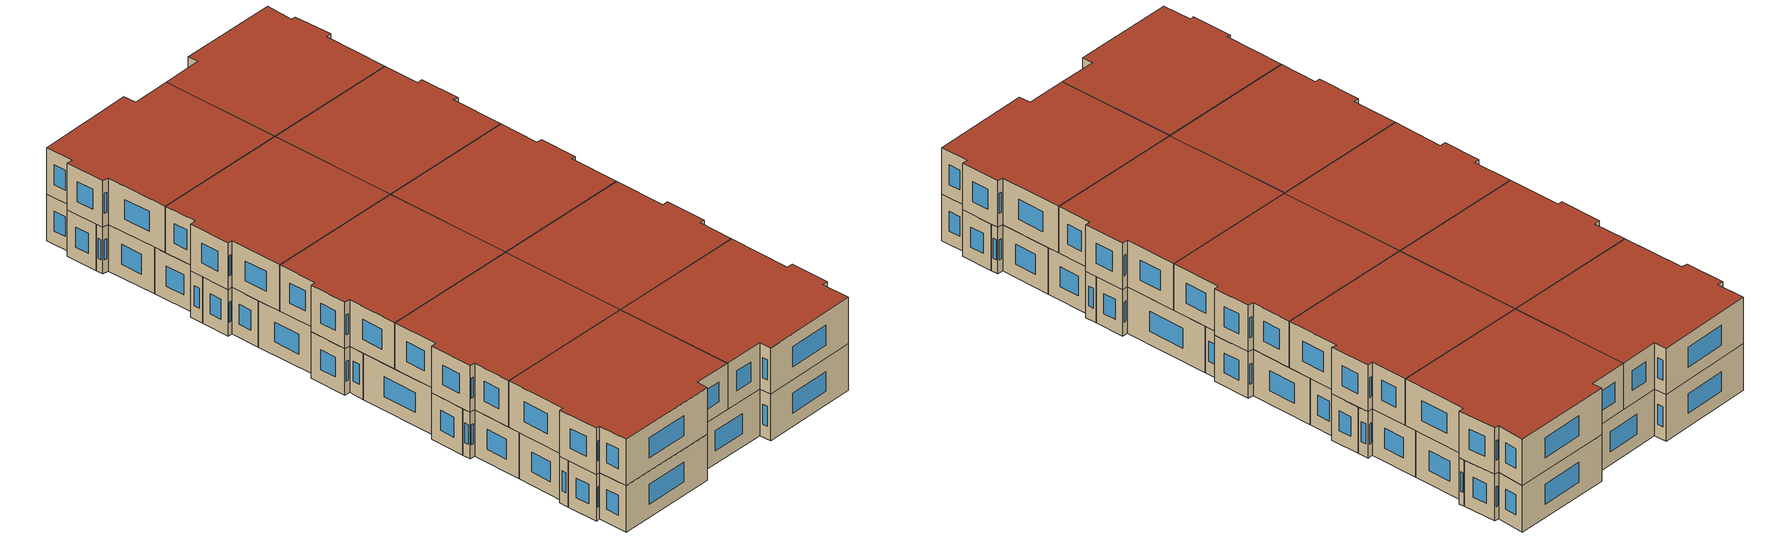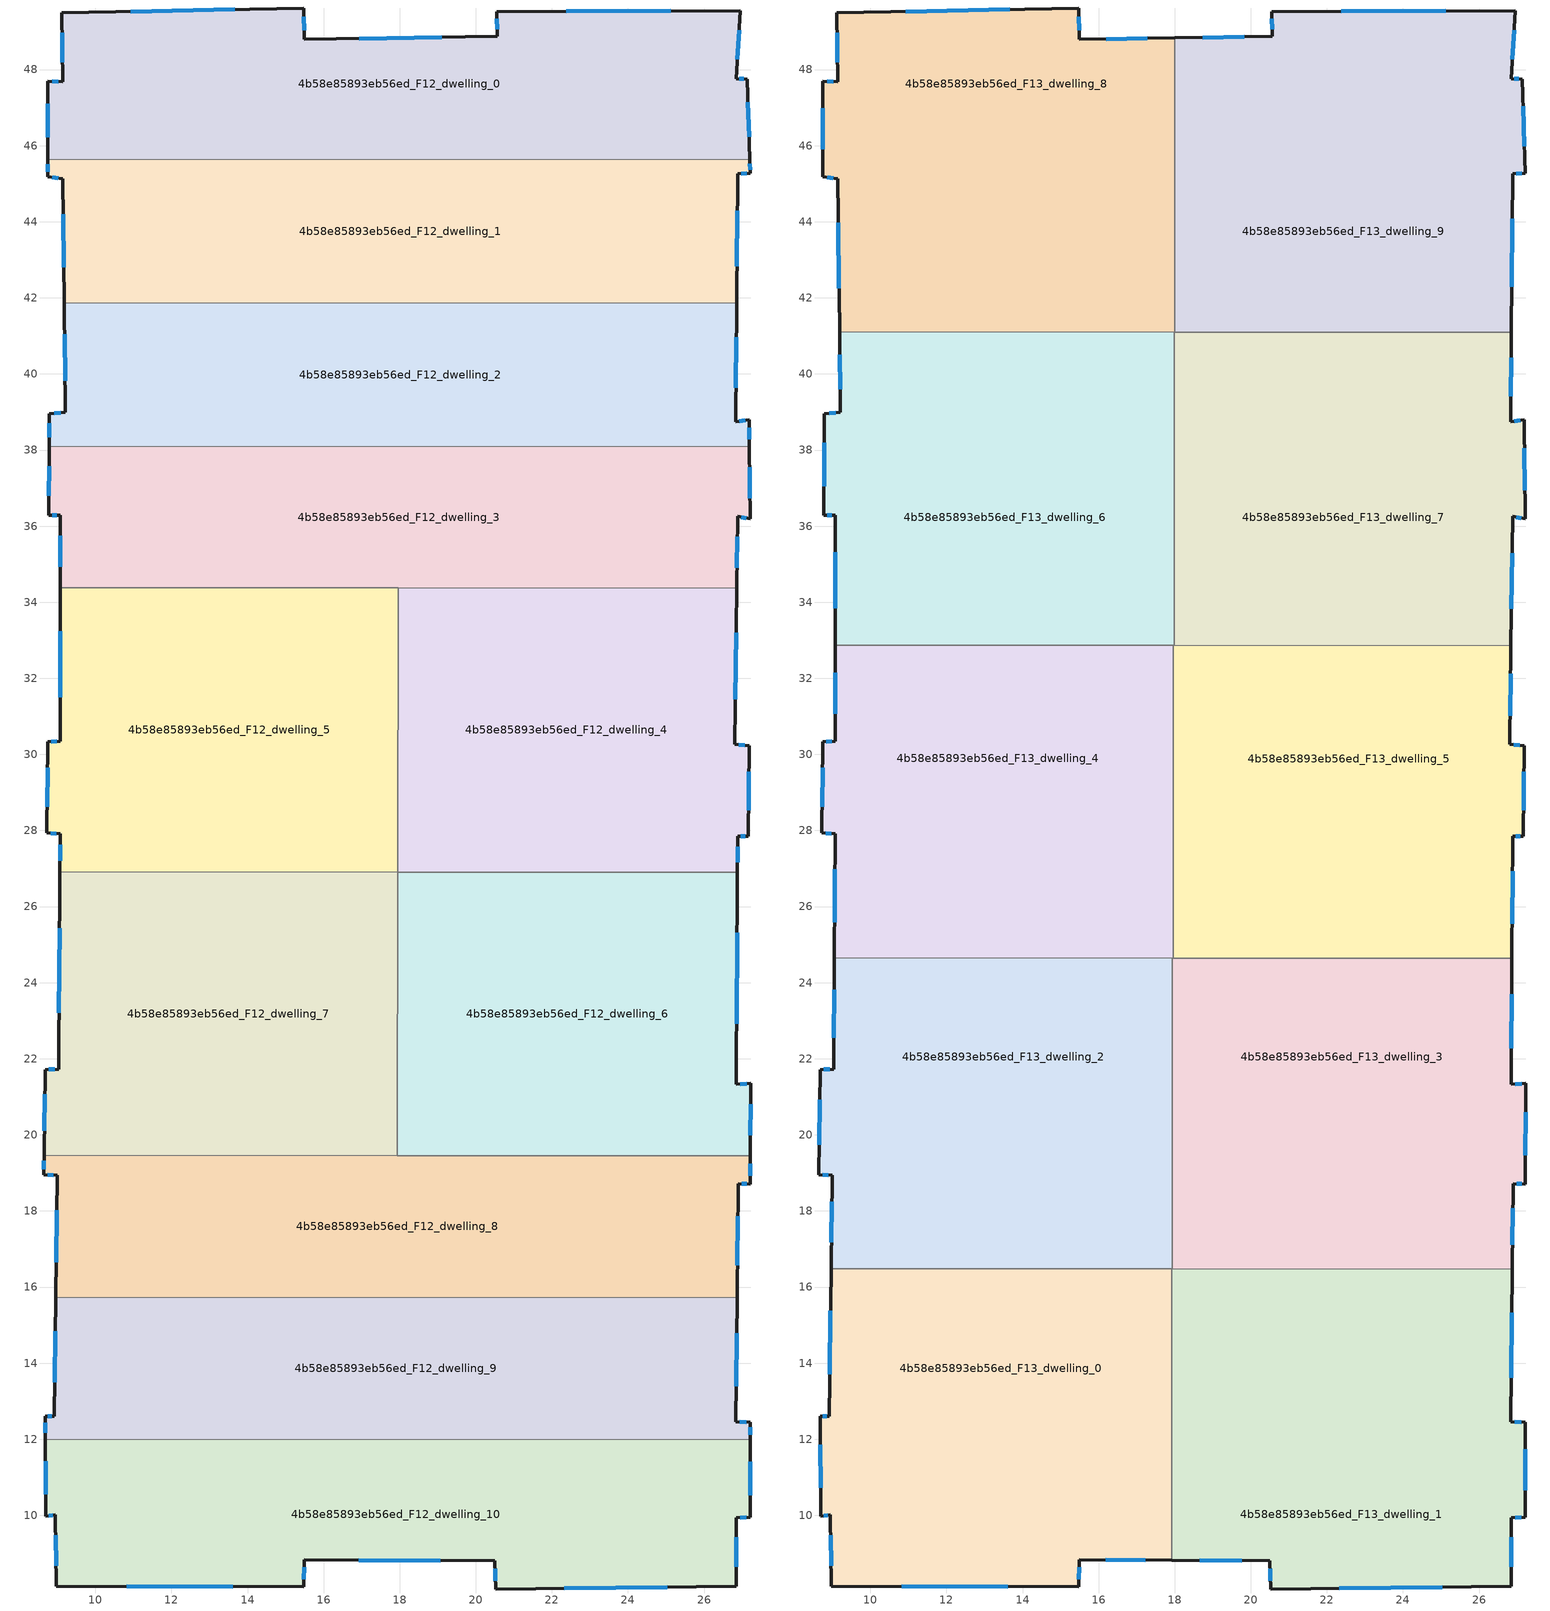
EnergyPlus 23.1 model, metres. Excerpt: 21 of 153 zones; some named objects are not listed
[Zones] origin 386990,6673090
4b58e85893eb56ed_F12_dwelling_0
 floor to 4b58e85893eb56ed_F11_dwelling_0 (EU_floor_Construction): 26.95,49.55 26.84,47.76 27.13,47.75 27.2,45.63 8.75,45.64 8.75,47.69 9.14,47.68 9.12,49.49 15.48,49.62 15.49,48.79 20.56,48.87 20.55,49.52 z36
 wall outside (EU_wall_Construction): 27.2,45.63 27.13,47.75 26.84,47.76 26.95,49.55 20.55,49.52 20.56,48.87 15.49,48.79 15.48,49.62 9.12,49.49 9.14,47.68 8.75,47.69 8.75,45.64 z36:39
 wall to 4b58e85893eb56ed_F12_dwelling_1 (EU_wall_Construction): 8.75,45.64 27.2,45.63 z36:39
 window (EU_Window_Construction): 25.13,49.54 22.38,49.53 / 26.87,48.27 26.92,49.04 / 27.05,47.75 26.92,47.76 / 27.18,46.24 27.15,47.14 / 8.75,47.11 8.75,46.23 / 9.03,47.68 8.86,47.69 / 9.13,48.97 9.14,48.2 / 13.66,49.58 10.94,49.52 / 15.49,49.03 15.48,49.38 / 19.11,48.85 16.94,48.81 / 20.56,49.33 20.56,49.06 z36.86:38.14
4b58e85893eb56ed_F12_dwelling_1
 floor to 4b58e85893eb56ed_F11_dwelling_1 (EU_floor_Construction): 27.2,45.63 27.21,45.27 26.88,45.27 26.85,41.86 9.18,41.87 9.14,45.13 8.75,45.19 8.75,45.64 z36
 wall outside (EU_wall_Construction): 8.75,45.64 8.75,45.19 9.14,45.13 9.18,41.87 / 26.85,41.86 26.88,45.27 27.21,45.27 27.2,45.63 z36:39
 wall to 4b58e85893eb56ed_F12_dwelling_2 (EU_wall_Construction): 9.18,41.87 26.85,41.86 z36:39
 window (EU_Window_Construction): 9.15,44.2 9.17,42.8 / 8.86,45.17 9.03,45.14 / 8.75,45.51 8.75,45.32 / 27.21,45.37 27.2,45.53 / 26.98,45.27 27.12,45.27 / 26.86,42.83 26.87,44.29 z36.86:38.14
4b58e85893eb56ed_F12_dwelling_10
 floor to 4b58e85893eb56ed_F11_dwelling_10 (EU_floor_Construction): 27.22,11.99 27.22,9.95 26.85,9.94 26.85,8.13 20.52,8.06 20.5,8.8 15.5,8.83 15.48,8.12 8.97,8.13 8.95,10.02 8.7,9.97 8.69,12 z36
 wall outside (EU_wall_Construction): 8.69,12 8.7,9.97 8.95,10.02 8.97,8.13 15.48,8.12 15.5,8.83 20.5,8.8 20.52,8.06 26.85,8.13 26.85,9.94 27.22,9.95 27.22,11.99 z36:39
 wall to 4b58e85893eb56ed_F12_dwelling_9 (EU_wall_Construction): 27.22,11.99 8.69,12 z36:39
 window (EU_Window_Construction): 22.33,8.08 25.04,8.11 / 20.51,8.59 20.51,8.27 / 16.93,8.82 19.07,8.81 / 15.48,8.33 15.49,8.63 / 10.83,8.13 13.62,8.13 / 8.96,9.48 8.97,8.67 / 8.77,9.99 8.88,10 / 8.69,11.42 8.7,10.55 / 27.22,10.53 27.22,11.41 / 26.96,9.94 27.11,9.95 / 26.85,8.65 26.85,9.42 z36.86:38.14
4b58e85893eb56ed_F12_dwelling_2
 floor to 4b58e85893eb56ed_F11_dwelling_2 (EU_floor_Construction): 26.85,41.86 26.83,38.75 27.18,38.79 27.19,38.08 8.79,38.09 8.79,38.95 9.22,39 9.18,41.87 z36
 wall outside (EU_wall_Construction): 9.18,41.87 9.22,39 8.79,38.95 8.79,38.09 / 27.19,38.08 27.18,38.79 26.83,38.75 26.85,41.86 z36:39
 wall to 4b58e85893eb56ed_F12_dwelling_3 (EU_wall_Construction): 8.79,38.09 27.19,38.08 z36:39
 window (EU_Window_Construction): 8.79,38.7 8.79,38.34 / 9.1,38.98 8.91,38.96 / 9.19,41.05 9.21,39.82 / 26.84,39.64 26.85,40.97 / 27.08,38.78 26.93,38.76 / 27.19,38.28 27.19,38.59 z36.86:38.14
4b58e85893eb56ed_F12_dwelling_3
 floor to 4b58e85893eb56ed_F11_dwelling_3 (EU_floor_Construction): 27.19,38.08 27.21,36.2 26.88,36.26 26.86,34.37 9.07,34.38 9.07,36.28 8.78,36.28 8.79,38.09 z36
 wall outside (EU_wall_Construction): 8.79,38.09 8.78,36.28 9.07,36.28 9.07,34.38 / 26.86,34.37 26.88,36.26 27.21,36.2 27.19,38.08 z36:39
 wall to 4b58e85893eb56ed_F12_dwelling_4 (EU_wall_Construction): 17.96,34.38 26.86,34.37 z36:39
 wall to 4b58e85893eb56ed_F12_dwelling_5 (EU_wall_Construction): 9.07,34.38 17.96,34.38 z36:39
 window (EU_Window_Construction): 9.07,35.74 9.07,34.93 / 8.86,36.28 8.99,36.28 / 8.79,37.57 8.78,36.8 / 27.2,36.73 27.2,37.54 / 26.97,36.24 27.12,36.21 / 26.86,34.91 26.87,35.72 z36.86:38.14
4b58e85893eb56ed_F12_dwelling_4
 floor to 4b58e85893eb56ed_F11_dwelling_4 (EU_floor_Construction): 26.86,34.37 26.8,30.27 27.18,30.22 27.16,27.85 26.89,27.84 26.88,26.9 17.95,26.91 17.96,34.38 z36
 wall outside (EU_wall_Construction): 26.88,26.9 26.89,27.84 27.16,27.85 27.18,30.22 26.8,30.27 26.86,34.37 z36:39
 wall to 4b58e85893eb56ed_F12_dwelling_5 (EU_wall_Construction): 17.96,34.38 17.95,26.91 z36:39
 wall to 4b58e85893eb56ed_F12_dwelling_6 (EU_wall_Construction): 17.95,26.91 26.88,26.9 z36:39
 window (EU_Window_Construction): 26.88,27.17 26.88,27.57 / 26.82,31.44 26.84,33.2 / 27.08,30.24 26.91,30.26 / 27.17,28.53 27.18,29.54 / 26.97,27.84 27.09,27.85 z36.86:38.14
4b58e85893eb56ed_F12_dwelling_5
 floor to 4b58e85893eb56ed_F11_dwelling_5 (EU_floor_Construction): 17.96,34.38 17.95,26.91 9.07,26.91 9.08,27.91 8.72,27.94 8.76,30.33 9.07,30.35 9.07,34.38 z36
 wall outside (EU_wall_Construction): 9.07,34.38 9.07,30.35 8.76,30.33 8.72,27.94 9.08,27.91 9.07,26.91 z36:39
 wall to 4b58e85893eb56ed_F12_dwelling_7 (EU_wall_Construction): 9.07,26.91 17.95,26.91 z36:39
 window (EU_Window_Construction): 8.82,27.93 8.98,27.92 / 8.75,29.65 8.73,28.63 / 8.98,30.34 8.85,30.34 / 9.07,33.23 9.07,31.5 / 9.08,27.62 9.07,27.2 z36.86:38.14
4b58e85893eb56ed_F12_dwelling_6
 floor to 4b58e85893eb56ed_F11_dwelling_6 (EU_floor_Construction): 26.88,26.9 26.84,21.32 27.23,21.35 27.22,19.45 17.94,19.45 17.95,26.91 z36
 wall outside (EU_wall_Construction): 27.22,19.45 27.23,21.35 26.84,21.32 26.88,26.9 z36:39
 wall to 4b58e85893eb56ed_F12_dwelling_7 (EU_wall_Construction): 17.95,26.91 17.94,19.45 z36:39
 wall to 4b58e85893eb56ed_F12_dwelling_8 (EU_wall_Construction): 17.94,19.45 27.22,19.45 z36:39
 window (EU_Window_Construction): 26.85,22.92 26.87,25.31 / 27.12,21.34 26.95,21.33 / 27.22,19.99 27.22,20.81 z36.86:38.14
4b58e85893eb56ed_F12_dwelling_7
 floor to 4b58e85893eb56ed_F11_dwelling_7 (EU_floor_Construction): 17.95,26.91 17.94,19.45 8.65,19.46 8.68,21.72 9.03,21.72 9.07,26.91 z36
 wall outside (EU_wall_Construction): 9.07,26.91 9.03,21.72 8.68,21.72 8.65,19.46 z36:39
 wall to 4b58e85893eb56ed_F12_dwelling_8 (EU_wall_Construction): 8.65,19.46 17.94,19.45 z36:39
 window (EU_Window_Construction): 8.93,21.72 8.78,21.72 / 9.06,25.43 9.04,23.2 / 8.67,21.07 8.66,20.1 z36.86:38.14
4b58e85893eb56ed_F12_dwelling_8
 floor to 4b58e85893eb56ed_F11_dwelling_8 (EU_floor_Construction): 27.22,19.45 27.21,18.71 26.89,18.72 26.87,15.72 8.96,15.73 9,18.94 8.65,18.95 8.65,19.46 z36
 wall outside (EU_wall_Construction): 8.65,19.46 8.65,18.95 9,18.94 8.96,15.73 / 26.87,15.72 26.89,18.72 27.21,18.71 27.22,19.45 z36:39
 wall to 4b58e85893eb56ed_F12_dwelling_9 (EU_wall_Construction): 8.96,15.73 26.87,15.72 z36:39
 window (EU_Window_Construction): 8.99,18.02 8.97,16.65 / 8.75,18.94 8.9,18.94 / 8.65,19.31 8.65,19.09 / 27.21,18.92 27.21,19.24 / 26.98,18.71 27.12,18.71 / 26.87,16.58 26.89,17.86 z36.86:38.14
4b58e85893eb56ed_F12_dwelling_9
 floor to 4b58e85893eb56ed_F11_dwelling_9 (EU_floor_Construction): 26.87,15.72 26.84,12.46 27.22,12.44 27.22,11.99 8.69,12 8.69,12.6 8.91,12.6 8.96,15.73 z36
 wall outside (EU_wall_Construction): 8.96,15.73 8.91,12.6 8.69,12.6 8.69,12 / 27.22,11.99 27.22,12.44 26.84,12.46 26.87,15.72 z36:39
 window (EU_Window_Construction): 8.69,12.43 8.69,12.17 / 8.85,12.6 8.75,12.6 / 8.95,14.84 8.93,13.49 / 26.84,13.39 26.86,14.79 / 27.11,12.45 26.94,12.46 / 27.22,12.12 27.22,12.31 z36.86:38.14
4b58e85893eb56ed_F13_dwelling_0
 floor to 4b58e85893eb56ed_F12_dwelling_9 (EU_floor_Construction): 17.92,15.72 17.92,11.99 8.69,12 8.69,12.6 8.91,12.6 8.96,15.73 z39
 floor to 4b58e85893eb56ed_F12_dwelling_10 (EU_floor_Construction): 17.92,11.99 17.92,8.82 15.5,8.83 15.48,8.12 8.97,8.13 8.95,10.02 8.7,9.97 8.69,12 z39
 floor to 4b58e85893eb56ed_F12_dwelling_8 (EU_floor_Construction): 17.92,16.47 17.92,15.72 8.96,15.73 8.97,16.48 z39
 wall outside (EU_wall_Construction): 8.97,16.48 8.91,12.6 8.69,12.6 8.7,9.97 8.95,10.02 8.97,8.13 15.48,8.12 15.5,8.83 17.92,8.82 z39:42
 wall to 4b58e85893eb56ed_F13_dwelling_1 (EU_wall_Construction): 17.92,8.82 17.92,16.47 z39:42
 wall to 4b58e85893eb56ed_F13_dwelling_2 (EU_wall_Construction): 17.92,16.47 8.97,16.48 z39:42
 window (EU_Window_Construction): 8.96,9.48 8.97,8.67 / 8.77,9.99 8.88,10 / 8.69,11.85 8.69,10.72 / 8.85,12.6 8.75,12.6 / 8.95,15.37 8.93,13.71 / 16.19,8.83 17.23,8.82 / 15.48,8.33 15.49,8.63 / 10.83,8.13 13.62,8.13 z39.86:41.14
 roof outside (EU_roof_Construction): 17.92,8.82 17.92,16.47 8.97,16.48 8.91,12.6 8.69,12.6 8.7,9.97 8.95,10.02 8.97,8.13 15.48,8.12 15.5,8.83 z42
4b58e85893eb56ed_F13_dwelling_1
 floor to 4b58e85893eb56ed_F12_dwelling_10 (EU_floor_Construction): 27.22,11.99 27.22,9.95 26.85,9.94 26.85,8.13 20.52,8.06 20.5,8.8 17.92,8.82 17.92,11.99 z39
 floor to 4b58e85893eb56ed_F12_dwelling_9 (EU_floor_Construction): 26.87,15.72 26.84,12.46 27.22,12.44 27.22,11.99 17.92,11.99 17.92,15.72 z39
 floor to 4b58e85893eb56ed_F12_dwelling_8 (EU_floor_Construction): 26.87,16.47 26.87,15.72 17.92,15.72 17.92,16.47 z39
 wall outside (EU_wall_Construction): 17.92,8.82 20.5,8.8 20.52,8.06 26.85,8.13 26.85,9.94 27.22,9.95 27.22,12.44 26.84,12.46 26.87,16.47 z39:42
 wall to 4b58e85893eb56ed_F13_dwelling_3 (EU_wall_Construction): 26.87,16.47 17.93,16.47 z39:42
 wall to 4b58e85893eb56ed_F13_dwelling_2 (EU_wall_Construction): 17.93,16.47 17.92,16.48 z39:42
 window (EU_Window_Construction): 26.85,8.65 26.85,9.42 / 22.33,8.08 25.04,8.11 / 20.51,8.59 20.51,8.27 / 18.66,8.81 19.76,8.81 / 26.85,13.61 26.86,15.33 / 27.11,12.45 26.94,12.46 / 27.22,10.66 27.22,11.73 / 26.96,9.94 27.11,9.95 z39.86:41.14
 roof outside (EU_roof_Construction): 26.85,8.13 26.85,9.94 27.22,9.95 27.22,12.44 26.84,12.46 26.87,16.47 17.92,16.47 17.92,8.82 20.5,8.8 20.52,8.06 z42
4b58e85893eb56ed_F13_dwelling_2
 floor to 4b58e85893eb56ed_F12_dwelling_7 (EU_floor_Construction): 17.94,24.64 17.94,19.45 8.65,19.46 8.68,21.72 9.03,21.72 9.05,24.65 z39
 floor to 4b58e85893eb56ed_F12_dwelling_8 (EU_floor_Construction): 17.94,19.45 17.93,16.47 8.97,16.48 9,18.94 8.65,18.95 8.65,19.46 z39
 wall outside (EU_wall_Construction): 9.05,24.65 9.03,21.72 8.68,21.72 8.65,18.95 9,18.94 8.97,16.48 z39:42
 wall to 4b58e85893eb56ed_F13_dwelling_3 (EU_wall_Construction): 17.93,16.47 17.94,24.64 z39:42
 wall to 4b58e85893eb56ed_F13_dwelling_4 (EU_wall_Construction): 17.94,24.64 9.05,24.65 z39:42
 window (EU_Window_Construction): 8.67,20.93 8.66,19.74 / 8.93,21.72 8.78,21.72 / 9.05,23.81 9.04,22.56 / 8.99,18.23 8.98,17.18 / 8.75,18.94 8.9,18.94 z39.86:41.14
 roof outside (EU_roof_Construction): 17.93,16.47 17.94,24.64 9.05,24.65 9.03,21.72 8.68,21.72 8.65,18.95 9,18.94 8.97,16.48 z42
4b58e85893eb56ed_F13_dwelling_3
 floor to 4b58e85893eb56ed_F12_dwelling_6 (EU_floor_Construction): 26.86,24.64 26.84,21.32 27.23,21.35 27.22,19.45 17.94,19.45 17.94,24.64 z39
 floor to 4b58e85893eb56ed_F12_dwelling_8 (EU_floor_Construction): 27.22,19.45 27.21,18.71 26.89,18.72 26.87,16.47 17.93,16.47 17.94,19.45 z39
 wall outside (EU_wall_Construction): 26.87,16.47 26.89,18.72 27.21,18.71 27.23,21.35 26.84,21.32 26.86,24.64 z39:42
 wall to 4b58e85893eb56ed_F13_dwelling_5 (EU_wall_Construction): 26.86,24.64 17.96,24.64 z39:42
 wall to 4b58e85893eb56ed_F13_dwelling_4 (EU_wall_Construction): 17.96,24.64 17.94,24.65 z39:42
 window (EU_Window_Construction): 26.88,17.11 26.89,18.07 / 26.85,22.27 26.86,23.69 / 27.12,21.34 26.95,21.33 / 27.22,19.46 27.22,20.59 / 26.98,18.71 27.12,18.71 z39.86:41.14
 roof outside (EU_roof_Construction): 26.87,16.47 26.89,18.72 27.21,18.71 27.23,21.35 26.84,21.32 26.86,24.64 17.94,24.64 17.93,16.47 z42
4b58e85893eb56ed_F13_dwelling_4
 floor to 4b58e85893eb56ed_F12_dwelling_5 (EU_floor_Construction): 17.96,32.87 17.95,26.91 9.07,26.91 9.08,27.91 8.72,27.94 8.76,30.33 9.07,30.35 9.07,32.87 z39
 floor to 4b58e85893eb56ed_F12_dwelling_7 (EU_floor_Construction): 17.95,26.91 17.94,24.65 9.05,24.65 9.07,26.91 z39
 floor to 4b58e85893eb56ed_F12_dwelling_6 (EU_floor_Construction): 17.96,26.91 17.96,24.64 17.94,24.65 17.94,24.92 z39
 floor adiabatic (EU_floor_Construction): 17.96,32.87 17.96,24.64 17.95,26.91 z39
 wall outside (EU_wall_Construction): 9.07,32.87 9.07,30.35 8.76,30.33 8.72,27.94 9.08,27.91 9.05,24.65 z39:42
 wall to 4b58e85893eb56ed_F13_dwelling_5 (EU_wall_Construction): 17.96,24.64 17.96,32.87 z39:42
 wall to 4b58e85893eb56ed_F13_dwelling_6 (EU_wall_Construction): 17.96,32.87 9.07,32.87 z39:42
 window (EU_Window_Construction): 8.75,29.65 8.73,28.63 / 8.98,30.34 8.85,30.34 / 9.07,32.15 9.07,31.07 / 9.07,26.98 9.06,25.58 / 8.82,27.93 8.98,27.92 z39.86:41.14
 roof outside (EU_roof_Construction): 17.96,24.64 17.96,32.87 9.07,32.87 9.07,30.35 8.76,30.33 8.72,27.94 9.08,27.91 9.05,24.65 z42
4b58e85893eb56ed_F13_dwelling_5
 floor to 4b58e85893eb56ed_F12_dwelling_4 (EU_floor_Construction): 26.84,32.86 26.8,30.27 27.18,30.22 27.16,27.85 26.89,27.84 26.88,26.9 17.96,26.91 17.96,32.87 z39
 floor to 4b58e85893eb56ed_F12_dwelling_6 (EU_floor_Construction): 26.88,26.9 26.86,24.64 17.96,24.64 17.96,26.91 z39
 wall outside (EU_wall_Construction): 26.86,24.64 26.89,27.84 27.16,27.85 27.18,30.22 26.8,30.27 26.84,32.86 z39:42
 wall to 4b58e85893eb56ed_F13_dwelling_7 (EU_wall_Construction): 26.84,32.86 17.98,32.87 z39:42
 wall to 4b58e85893eb56ed_F13_dwelling_6 (EU_wall_Construction): 17.98,32.87 17.96,32.87 z39:42
 window (EU_Window_Construction): 26.87,25.55 26.88,26.93 / 26.81,31.01 26.83,32.12 / 27.08,30.24 26.91,30.26 / 27.17,28.53 27.18,29.54 / 26.97,27.84 27.09,27.85 z39.86:41.14
 roof outside (EU_roof_Construction): 26.86,24.64 26.89,27.84 27.16,27.85 27.18,30.22 26.8,30.27 26.84,32.86 17.96,32.87 17.96,24.64 z42
4b58e85893eb56ed_F13_dwelling_6
 floor to 4b58e85893eb56ed_F12_dwelling_3 (EU_floor_Construction): 17.99,38.09 17.98,34.38 9.07,34.38 9.07,36.28 8.78,36.28 8.79,38.09 z39
 floor to 4b58e85893eb56ed_F12_dwelling_5 (EU_floor_Construction): 17.96,34.38 17.96,32.87 9.07,32.87 9.07,34.38 z39
 floor to 4b58e85893eb56ed_F12_dwelling_2 (EU_floor_Construction): 17.99,41.1 17.99,38.09 8.79,38.09 8.79,38.95 9.22,39 9.19,41.11 z39
 floor to 4b58e85893eb56ed_F12_dwelling_4 (EU_floor_Construction): 17.98,34.38 17.98,32.87 17.96,32.87 17.96,34.38 z39
 wall outside (EU_wall_Construction): 9.19,41.11 9.22,39 8.79,38.95 8.78,36.28 9.07,36.28 9.07,32.87 z39:42
 wall to 4b58e85893eb56ed_F13_dwelling_7 (EU_wall_Construction): 17.98,32.87 17.99,41.1 z39:42
 wall to 4b58e85893eb56ed_F13_dwelling_8 (EU_wall_Construction): 17.99,41.1 9.19,41.11 z39:42
 window (EU_Window_Construction): 8.79,38.19 8.78,37.04 / 9.1,38.98 8.91,38.96 / 9.2,40.5 9.21,39.6 / 9.07,35.31 9.07,33.85 / 8.86,36.28 8.99,36.28 z39.86:41.14
 roof outside (EU_roof_Construction): 17.98,32.87 17.99,41.1 9.19,41.11 9.22,39 8.79,38.95 8.78,36.28 9.07,36.28 9.07,32.87 z42
4b58e85893eb56ed_F13_dwelling_7
 floor to 4b58e85893eb56ed_F12_dwelling_2 (EU_floor_Construction): 26.85,41.1 26.83,38.75 27.18,38.79 27.19,38.08 17.99,38.09 17.99,41.1 z39
 floor to 4b58e85893eb56ed_F12_dwelling_3 (EU_floor_Construction): 27.19,38.08 27.21,36.2 26.88,36.26 26.86,34.37 17.98,34.38 17.99,38.09 z39
 floor to 4b58e85893eb56ed_F12_dwelling_4 (EU_floor_Construction): 26.86,34.37 26.84,32.86 17.98,32.87 17.98,34.38 z39
 wall outside (EU_wall_Construction): 26.84,32.86 26.88,36.26 27.21,36.2 27.18,38.79 26.83,38.75 26.85,41.09 z39:42
 wall to 4b58e85893eb56ed_F13_dwelling_9 (EU_wall_Construction): 26.85,41.09 18,41.1 z39:42
 window (EU_Window_Construction): 26.85,33.83 26.87,35.29 / 26.83,39.42 26.84,40.42 / 27.08,38.78 26.93,38.76 / 27.2,36.94 27.19,38.05 / 26.97,36.24 27.12,36.21 z39.86:41.14
 roof outside (EU_roof_Construction): 26.84,32.86 26.88,36.26 27.21,36.2 27.18,38.79 26.83,38.75 26.85,41.09 17.99,41.1 17.98,32.87 z42
4b58e85893eb56ed_F13_dwelling_8
 floor to 4b58e85893eb56ed_F12_dwelling_0 (EU_floor_Construction): 18,48.83 18,45.64 8.75,45.64 8.75,47.69 9.14,47.68 9.12,49.49 15.48,49.62 15.49,48.79 z39
 floor to 4b58e85893eb56ed_F12_dwelling_1 (EU_floor_Construction): 18,45.64 18,41.86 9.18,41.87 9.14,45.13 8.75,45.19 8.75,45.64 z39
 floor to 4b58e85893eb56ed_F12_dwelling_2 (EU_floor_Construction): 18,41.86 18,41.1 9.19,41.11 9.18,41.87 z39
 wall outside (EU_wall_Construction): 18,48.83 15.49,48.79 15.48,49.62 9.12,49.49 9.14,47.68 8.75,47.69 8.75,45.19 9.14,45.13 9.19,41.11 z39:42
 wall to 4b58e85893eb56ed_F13_dwelling_9 (EU_wall_Construction): 18,41.1 18,48.83 z39:42
 window (EU_Window_Construction): 9.16,43.98 9.18,42.25 / 8.86,45.17 9.03,45.14 / 8.75,46.98 8.75,45.9 / 9.03,47.68 8.86,47.69 / 9.13,48.97 9.14,48.2 / 13.66,49.58 10.94,49.52 / 15.49,49.03 15.48,49.38 / 17.28,48.82 16.21,48.8 z39.86:41.14
 roof outside (EU_roof_Construction): 18,41.1 18,48.83 15.49,48.79 15.48,49.62 9.12,49.49 9.14,47.68 8.75,47.69 8.75,45.19 9.14,45.13 9.19,41.11 z42
4b58e85893eb56ed_F13_dwelling_9
 floor to 4b58e85893eb56ed_F12_dwelling_1 (EU_floor_Construction): 27.2,45.63 27.21,45.27 26.88,45.27 26.85,41.86 18,41.86 18,45.64 z39
 floor to 4b58e85893eb56ed_F12_dwelling_0 (EU_floor_Construction): 26.95,49.55 26.84,47.76 27.13,47.75 27.2,45.63 18,45.64 18,48.83 20.56,48.87 20.55,49.52 z39
 floor to 4b58e85893eb56ed_F12_dwelling_2 (EU_floor_Construction): 26.85,41.86 26.85,41.1 18,41.1 18,41.86 z39
 wall outside (EU_wall_Construction): 26.85,41.09 26.88,45.27 27.21,45.27 27.13,47.75 26.84,47.76 26.95,49.55 20.55,49.52 20.56,48.87 18,48.83 z39:42
 window (EU_Window_Construction): 26.87,48.27 26.92,49.04 / 27.05,47.75 26.92,47.76 / 27.19,45.98 27.16,47.04 / 26.98,45.27 27.12,45.27 / 26.86,42.29 26.87,44.08 / 19.83,48.86 18.73,48.84 / 20.56,49.33 20.56,49.06 / 25.13,49.54 22.38,49.53 z39.86:41.14
 roof outside (EU_roof_Construction): 26.85,41.09 26.88,45.27 27.21,45.27 27.13,47.75 26.84,47.76 26.95,49.55 20.55,49.52 20.56,48.87 18,48.83 18,41.1 z42
[Building]
EU S2 Campaign: North Axis=0; Terrain=City; Solar Distribution=FullExterior
[Site:Location]
Helsinki-Vantaa.AP: Latitude=60.317; Longitude=24.963; Time Zone=2; Elevation=54.6
[SizingPeriod:WeatherFileDays]
AnnualSizingPeriod: Begin Month=1; Begin Day of Month=1; End Month=12; End Day of Month=31; Day of Week for Start Day=Monday; Use Weather File Daylight Saving Period=No; Use Weather File Rain and Snow Indicators=No
[MATERIAL]
EU_InternalMass_Material: Roughness=MediumRough; Thickness=0.1; Conductivity=1; Density=1800; Specific Heat=900; Thermal Absorptance=0.9; Solar Absorptance=0.7; Visible Absorptance=0.7
[MATERIAL:NOMASS] Roughness=MediumRough; Thermal Absorptance=0.9; Solar Absorptance=0.7; Visible Absorptance=0.7
Name | Thermal Resistance
EU_wall_NoMass | 1.10183
EU_roof_NoMass; EU_floor_NoMass | 1.70606
[WINDOWMATERIAL:SIMPLEGLAZINGSYSTEM]
EU_Window_SimpleGlazing: UFactor=3.11035; Solar Heat Gain Coefficient=0.8; Visible Transmittance=0.8
[CONSTRUCTION]
EU_wall_Construction: EU_wall_NoMass
EU_roof_Construction: EU_roof_NoMass
EU_floor_Construction: EU_floor_NoMass
EU_Window_Construction: EU_Window_SimpleGlazing
EU_InternalMass_Construction: EU_InternalMass_Material
[ZONE] Type=1; Multiplier=1; Ceiling Height=autocalculate; Floor Area=autocalculate; Part of Total Floor Area=Yes
Name | Volume
4b58e85893eb56ed_F12_dwelling_0 | 201.502
4b58e85893eb56ed_F13_dwelling_0 | 221.635
4b58e85893eb56ed_F12_dwelling_1 | 201.472
4b58e85893eb56ed_F13_dwelling_1; 4b58e85893eb56ed_F13_dwelling_3; 4b58e85893eb56ed_F13_dwelling_8 | 221.632
4b58e85893eb56ed_F12_dwelling_10 | 201.491
4b58e85893eb56ed_F12_dwelling_2; 4b58e85893eb56ed_F12_dwelling_4; 4b58e85893eb56ed_F12_dwelling_7 | 201.483
4b58e85893eb56ed_F13_dwelling_2 | 221.615
4b58e85893eb56ed_F12_dwelling_3 | 201.488
4b58e85893eb56ed_F13_dwelling_4 | 221.64
4b58e85893eb56ed_F12_dwelling_5 | 201.493
4b58e85893eb56ed_F13_dwelling_5 | 221.647
4b58e85893eb56ed_F12_dwelling_6 | 201.494
4b58e85893eb56ed_F13_dwelling_6 | 221.643
4b58e85893eb56ed_F13_dwelling_7 | 221.624
4b58e85893eb56ed_F12_dwelling_8 | 201.497
4b58e85893eb56ed_F12_dwelling_9 | 201.473
4b58e85893eb56ed_F13_dwelling_9 | 221.636
[INTERNALMASS] Construction=EU_InternalMass_Construction
Name | Zone or ZoneList | Surface Area
4b58e85893eb56ed_F12_dwelling_0_EU_InternalMass | 4b58e85893eb56ed_F12_dwelling_0 | 67.1672
4b58e85893eb56ed_F12_dwelling_1_EU_InternalMass | 4b58e85893eb56ed_F12_dwelling_1 | 67.1578
4b58e85893eb56ed_F12_dwelling_2_EU_InternalMass | 4b58e85893eb56ed_F12_dwelling_2 | 67.1612
4b58e85893eb56ed_F12_dwelling_3_EU_InternalMass | 4b58e85893eb56ed_F12_dwelling_3 | 67.1629
4b58e85893eb56ed_F12_dwelling_4_EU_InternalMass | 4b58e85893eb56ed_F12_dwelling_4 | 67.161
4b58e85893eb56ed_F12_dwelling_5_EU_InternalMass | 4b58e85893eb56ed_F12_dwelling_5 | 67.1645
4b58e85893eb56ed_F12_dwelling_6_EU_InternalMass | 4b58e85893eb56ed_F12_dwelling_6 | 67.1639
4b58e85893eb56ed_F12_dwelling_7_EU_InternalMass | 4b58e85893eb56ed_F12_dwelling_7 | 67.1611
4b58e85893eb56ed_F12_dwelling_8_EU_InternalMass | 4b58e85893eb56ed_F12_dwelling_8 | 67.1652
4b58e85893eb56ed_F12_dwelling_9_EU_InternalMass | 4b58e85893eb56ed_F12_dwelling_9 | 67.1577
4b58e85893eb56ed_F12_dwelling_10_EU_InternalMass | 4b58e85893eb56ed_F12_dwelling_10 | 67.1641
4b58e85893eb56ed_F13_dwelling_0_EU_InternalMass | 4b58e85893eb56ed_F13_dwelling_0 | 73.8785
4b58e85893eb56ed_F13_dwelling_1_EU_InternalMass | 4b58e85893eb56ed_F13_dwelling_1 | 73.8773
4b58e85893eb56ed_F13_dwelling_2_EU_InternalMass | 4b58e85893eb56ed_F13_dwelling_2 | 73.8717
4b58e85893eb56ed_F13_dwelling_3_EU_InternalMass | 4b58e85893eb56ed_F13_dwelling_3 | 73.8769
4b58e85893eb56ed_F13_dwelling_4_EU_InternalMass | 4b58e85893eb56ed_F13_dwelling_4 | 73.8799
4b58e85893eb56ed_F13_dwelling_5_EU_InternalMass | 4b58e85893eb56ed_F13_dwelling_5 | 73.8822
4b58e85893eb56ed_F13_dwelling_6_EU_InternalMass | 4b58e85893eb56ed_F13_dwelling_6 | 73.881
4b58e85893eb56ed_F13_dwelling_7_EU_InternalMass | 4b58e85893eb56ed_F13_dwelling_7 | 73.875
4b58e85893eb56ed_F13_dwelling_8_EU_InternalMass | 4b58e85893eb56ed_F13_dwelling_8 | 73.8768
4b58e85893eb56ed_F13_dwelling_9_EU_InternalMass | 4b58e85893eb56ed_F13_dwelling_9 | 73.8787
[OTHEREQUIPMENT] Fuel Type=Electricity; Design Level Calculation Method=Watts/Area; Power per Zone Floor Area=1; Fraction Latent=0; Fraction Radiant=0; Fraction Lost=0; Carbon Dioxide Generation Rate=0; EndUse Subcategory=EU_Step8_InternalGains
Name | Zone or ZoneList or Space or SpaceList | Schedule
EU_Step8_InternalGain_4b58e85893eb56ed_F12_dwelling_0_f000 | 4b58e85893eb56ed_F12_dwelling_0 | EU_Step8_GainSchedule_4b58e85893eb56ed_F12_dwelling_0_f000
EU_Step8_InternalGain_4b58e85893eb56ed_F12_dwelling_1_f000 | 4b58e85893eb56ed_F12_dwelling_1 | EU_Step8_GainSchedule_4b58e85893eb56ed_F12_dwelling_1_f000
EU_Step8_InternalGain_4b58e85893eb56ed_F12_dwelling_2_f000 | 4b58e85893eb56ed_F12_dwelling_2 | EU_Step8_GainSchedule_4b58e85893eb56ed_F12_dwelling_2_f000
EU_Step8_InternalGain_4b58e85893eb56ed_F12_dwelling_3_f000 | 4b58e85893eb56ed_F12_dwelling_3 | EU_Step8_GainSchedule_4b58e85893eb56ed_F12_dwelling_3_f000
EU_Step8_InternalGain_4b58e85893eb56ed_F12_dwelling_4_f000 | 4b58e85893eb56ed_F12_dwelling_4 | EU_Step8_GainSchedule_4b58e85893eb56ed_F12_dwelling_4_f000
EU_Step8_InternalGain_4b58e85893eb56ed_F12_dwelling_5_f000 | 4b58e85893eb56ed_F12_dwelling_5 | EU_Step8_GainSchedule_4b58e85893eb56ed_F12_dwelling_5_f000
EU_Step8_InternalGain_4b58e85893eb56ed_F12_dwelling_6_f000 | 4b58e85893eb56ed_F12_dwelling_6 | EU_Step8_GainSchedule_4b58e85893eb56ed_F12_dwelling_6_f000
EU_Step8_InternalGain_4b58e85893eb56ed_F12_dwelling_7_f000 | 4b58e85893eb56ed_F12_dwelling_7 | EU_Step8_GainSchedule_4b58e85893eb56ed_F12_dwelling_7_f000
EU_Step8_InternalGain_4b58e85893eb56ed_F12_dwelling_8_f000 | 4b58e85893eb56ed_F12_dwelling_8 | EU_Step8_GainSchedule_4b58e85893eb56ed_F12_dwelling_8_f000
EU_Step8_InternalGain_4b58e85893eb56ed_F12_dwelling_9_f000 | 4b58e85893eb56ed_F12_dwelling_9 | EU_Step8_GainSchedule_4b58e85893eb56ed_F12_dwelling_9_f000
EU_Step8_InternalGain_4b58e85893eb56ed_F12_dwelling_10_f000 | 4b58e85893eb56ed_F12_dwelling_10 | EU_Step8_GainSchedule_4b58e85893eb56ed_F12_dwelling_10_f000
EU_Step8_InternalGain_4b58e85893eb56ed_F13_dwelling_0_f000 | 4b58e85893eb56ed_F13_dwelling_0 | EU_Step8_GainSchedule_4b58e85893eb56ed_F13_dwelling_0_f000
EU_Step8_InternalGain_4b58e85893eb56ed_F13_dwelling_1_f000 | 4b58e85893eb56ed_F13_dwelling_1 | EU_Step8_GainSchedule_4b58e85893eb56ed_F13_dwelling_1_f000
EU_Step8_InternalGain_4b58e85893eb56ed_F13_dwelling_2_f000 | 4b58e85893eb56ed_F13_dwelling_2 | EU_Step8_GainSchedule_4b58e85893eb56ed_F13_dwelling_2_f000
EU_Step8_InternalGain_4b58e85893eb56ed_F13_dwelling_3_f000 | 4b58e85893eb56ed_F13_dwelling_3 | EU_Step8_GainSchedule_4b58e85893eb56ed_F13_dwelling_3_f000
EU_Step8_InternalGain_4b58e85893eb56ed_F13_dwelling_4_f000 | 4b58e85893eb56ed_F13_dwelling_4 | EU_Step8_GainSchedule_4b58e85893eb56ed_F13_dwelling_4_f000
EU_Step8_InternalGain_4b58e85893eb56ed_F13_dwelling_5_f000 | 4b58e85893eb56ed_F13_dwelling_5 | EU_Step8_GainSchedule_4b58e85893eb56ed_F13_dwelling_5_f000
EU_Step8_InternalGain_4b58e85893eb56ed_F13_dwelling_6_f000 | 4b58e85893eb56ed_F13_dwelling_6 | EU_Step8_GainSchedule_4b58e85893eb56ed_F13_dwelling_6_f000
EU_Step8_InternalGain_4b58e85893eb56ed_F13_dwelling_7_f000 | 4b58e85893eb56ed_F13_dwelling_7 | EU_Step8_GainSchedule_4b58e85893eb56ed_F13_dwelling_7_f000
EU_Step8_InternalGain_4b58e85893eb56ed_F13_dwelling_8_f000 | 4b58e85893eb56ed_F13_dwelling_8 | EU_Step8_GainSchedule_4b58e85893eb56ed_F13_dwelling_8_f000
EU_Step8_InternalGain_4b58e85893eb56ed_F13_dwelling_9_f000 | 4b58e85893eb56ed_F13_dwelling_9 | EU_Step8_GainSchedule_4b58e85893eb56ed_F13_dwelling_9_f000
[ZONEVENTILATION:DESIGNFLOWRATE] Schedule=EU_AlwaysOn; Design Flow Rate Calculation Method=AirChanges/Hour; Air Changes per Hour=0.756316; Ventilation Type=Natural; Fan Pressure Rise=0; Fan Total Efficiency=1; Constant Term Coefficient=1; Temperature Term Coefficient=0; Velocity Term Coefficient=0; Velocity Squared Term Coefficient=0; Minimum Indoor Temperature=-100; Maximum Indoor Temperature=100; Delta Temperature=-100; Minimum Outdoor Temperature=-100; Maximum Outdoor Temperature=100; Maximum Wind Speed=40
Name | Zone or ZoneList or Space or SpaceList
EU_ConstantAir_4b58e85893eb56ed_F12_dwelling_0 | 4b58e85893eb56ed_F12_dwelling_0
EU_ConstantAir_4b58e85893eb56ed_F12_dwelling_1 | 4b58e85893eb56ed_F12_dwelling_1
EU_ConstantAir_4b58e85893eb56ed_F12_dwelling_2 | 4b58e85893eb56ed_F12_dwelling_2
EU_ConstantAir_4b58e85893eb56ed_F12_dwelling_3 | 4b58e85893eb56ed_F12_dwelling_3
EU_ConstantAir_4b58e85893eb56ed_F12_dwelling_4 | 4b58e85893eb56ed_F12_dwelling_4
EU_ConstantAir_4b58e85893eb56ed_F12_dwelling_5 | 4b58e85893eb56ed_F12_dwelling_5
EU_ConstantAir_4b58e85893eb56ed_F12_dwelling_6 | 4b58e85893eb56ed_F12_dwelling_6
EU_ConstantAir_4b58e85893eb56ed_F12_dwelling_7 | 4b58e85893eb56ed_F12_dwelling_7
EU_ConstantAir_4b58e85893eb56ed_F12_dwelling_8 | 4b58e85893eb56ed_F12_dwelling_8
EU_ConstantAir_4b58e85893eb56ed_F12_dwelling_9 | 4b58e85893eb56ed_F12_dwelling_9
EU_ConstantAir_4b58e85893eb56ed_F12_dwelling_10 | 4b58e85893eb56ed_F12_dwelling_10
EU_ConstantAir_4b58e85893eb56ed_F13_dwelling_0 | 4b58e85893eb56ed_F13_dwelling_0
EU_ConstantAir_4b58e85893eb56ed_F13_dwelling_1 | 4b58e85893eb56ed_F13_dwelling_1
EU_ConstantAir_4b58e85893eb56ed_F13_dwelling_2 | 4b58e85893eb56ed_F13_dwelling_2
EU_ConstantAir_4b58e85893eb56ed_F13_dwelling_3 | 4b58e85893eb56ed_F13_dwelling_3
EU_ConstantAir_4b58e85893eb56ed_F13_dwelling_4 | 4b58e85893eb56ed_F13_dwelling_4
EU_ConstantAir_4b58e85893eb56ed_F13_dwelling_5 | 4b58e85893eb56ed_F13_dwelling_5
EU_ConstantAir_4b58e85893eb56ed_F13_dwelling_6 | 4b58e85893eb56ed_F13_dwelling_6
EU_ConstantAir_4b58e85893eb56ed_F13_dwelling_7 | 4b58e85893eb56ed_F13_dwelling_7
EU_ConstantAir_4b58e85893eb56ed_F13_dwelling_8 | 4b58e85893eb56ed_F13_dwelling_8
EU_ConstantAir_4b58e85893eb56ed_F13_dwelling_9 | 4b58e85893eb56ed_F13_dwelling_9
[HVACTEMPLATE:ZONE:IDEALLOADSAIRSYSTEM] System Availability Schedule=EU_AlwaysOn; Maximum Heating Supply Air Temperature=50; Minimum Cooling Supply Air Temperature=13; Maximum Heating Supply Air Humidity Ratio=0.0156; Minimum Cooling Supply Air Humidity Ratio=0.0077; Heating Limit=NoLimit; Cooling Limit=NoLimit; Heating Availability Schedule=EU_AlwaysOn; Cooling Availability Schedule=EU_CoolingOff; Dehumidification Control Type=ConstantSensibleHeatRatio; Cooling Sensible Heat Ratio=0.7; Dehumidification Setpoint=60; Humidification Control Type=None; Humidification Setpoint=30; Outdoor Air Method=None; Outdoor Air Flow Rate per Person=0.00944; Outdoor Air Flow Rate per Zone Floor Area=0; Outdoor Air Flow Rate per Zone=0; Demand Controlled Ventilation Type=None; Outdoor Air Economizer Type=NoEconomizer; Heat Recovery Type=None; Sensible Heat Recovery Effectiveness=0.7; Latent Heat Recovery Effectiveness=0.65
Name | Template Thermostat
4b58e85893eb56ed_F12_dwelling_0 | EU_HeatOnly_4b58e85893eb56ed_F12_dwelling_0
4b58e85893eb56ed_F12_dwelling_1 | EU_HeatOnly_4b58e85893eb56ed_F12_dwelling_1
4b58e85893eb56ed_F12_dwelling_2 | EU_HeatOnly_4b58e85893eb56ed_F12_dwelling_2
4b58e85893eb56ed_F12_dwelling_3 | EU_HeatOnly_4b58e85893eb56ed_F12_dwelling_3
4b58e85893eb56ed_F12_dwelling_4 | EU_HeatOnly_4b58e85893eb56ed_F12_dwelling_4
4b58e85893eb56ed_F12_dwelling_5 | EU_HeatOnly_4b58e85893eb56ed_F12_dwelling_5
4b58e85893eb56ed_F12_dwelling_6 | EU_HeatOnly_4b58e85893eb56ed_F12_dwelling_6
4b58e85893eb56ed_F12_dwelling_7 | EU_HeatOnly_4b58e85893eb56ed_F12_dwelling_7
4b58e85893eb56ed_F12_dwelling_8 | EU_HeatOnly_4b58e85893eb56ed_F12_dwelling_8
4b58e85893eb56ed_F12_dwelling_9 | EU_HeatOnly_4b58e85893eb56ed_F12_dwelling_9
4b58e85893eb56ed_F12_dwelling_10 | EU_HeatOnly_4b58e85893eb56ed_F12_dwelling_10
4b58e85893eb56ed_F13_dwelling_0 | EU_HeatOnly_4b58e85893eb56ed_F13_dwelling_0
4b58e85893eb56ed_F13_dwelling_1 | EU_HeatOnly_4b58e85893eb56ed_F13_dwelling_1
4b58e85893eb56ed_F13_dwelling_2 | EU_HeatOnly_4b58e85893eb56ed_F13_dwelling_2
4b58e85893eb56ed_F13_dwelling_3 | EU_HeatOnly_4b58e85893eb56ed_F13_dwelling_3
4b58e85893eb56ed_F13_dwelling_4 | EU_HeatOnly_4b58e85893eb56ed_F13_dwelling_4
4b58e85893eb56ed_F13_dwelling_5 | EU_HeatOnly_4b58e85893eb56ed_F13_dwelling_5
4b58e85893eb56ed_F13_dwelling_6 | EU_HeatOnly_4b58e85893eb56ed_F13_dwelling_6
4b58e85893eb56ed_F13_dwelling_7 | EU_HeatOnly_4b58e85893eb56ed_F13_dwelling_7
4b58e85893eb56ed_F13_dwelling_8 | EU_HeatOnly_4b58e85893eb56ed_F13_dwelling_8
4b58e85893eb56ed_F13_dwelling_9 | EU_HeatOnly_4b58e85893eb56ed_F13_dwelling_9
[SIZING:ZONE] Zone Cooling Design Supply Air Temperature Input Method=SupplyAirTemperature; Zone Cooling Design Supply Air Temperature=13; Zone Heating Design Supply Air Temperature Input Method=SupplyAirTemperature; Zone Heating Design Supply Air Temperature=50; Zone Cooling Design Supply Air Humidity Ratio=0.008; Zone Heating Design Supply Air Humidity Ratio=0.008; Cooling Design Air Flow Method=DesignDay; Cooling Design Air Flow Rate=0; Cooling Minimum Air Flow per Zone Floor Area=0.000762; Cooling Minimum Air Flow=0; Cooling Minimum Air Flow Fraction=0.2; Heating Design Air Flow Method=DesignDay; Heating Design Air Flow Rate=0; Heating Maximum Air Flow per Zone Floor Area=0.002032; Heating Maximum Air Flow=0.141576; Heating Maximum Air Flow Fraction=0.3; Account for Dedicated Outdoor Air System=No; Dedicated Outdoor Air System Control Strategy=NeutralSupplyAir; Dedicated Outdoor Air Low Setpoint Temperature for Design=autosize; Dedicated Outdoor Air High Setpoint Temperature for Design=autosize; Zone Load Sizing Method=Sensible Load Only No Latent Load; Zone Latent Cooling Design Supply Air Humidity Ratio Input Method=HumidityRatioDifference; Zone Cooling Design Supply Air Humidity Ratio Difference=0.005; Zone Latent Heating Design Supply Air Humidity Ratio Input Method=HumidityRatioDifference; Zone Humidification Design Supply Air Humidity Ratio Difference=0.005
4b58e85893eb56ed_F12_dwelling_0; 4b58e85893eb56ed_F12_dwelling_1; 4b58e85893eb56ed_F12_dwelling_2; 4b58e85893eb56ed_F12_dwelling_3; 4b58e85893eb56ed_F12_dwelling_4; 4b58e85893eb56ed_F12_dwelling_5; 4b58e85893eb56ed_F12_dwelling_6; 4b58e85893eb56ed_F12_dwelling_7; 4b58e85893eb56ed_F12_dwelling_8; 4b58e85893eb56ed_F12_dwelling_9; 4b58e85893eb56ed_F12_dwelling_10; 4b58e85893eb56ed_F13_dwelling_0; 4b58e85893eb56ed_F13_dwelling_1; 4b58e85893eb56ed_F13_dwelling_2; 4b58e85893eb56ed_F13_dwelling_3; 4b58e85893eb56ed_F13_dwelling_4; 4b58e85893eb56ed_F13_dwelling_5; 4b58e85893eb56ed_F13_dwelling_6; 4b58e85893eb56ed_F13_dwelling_7; 4b58e85893eb56ed_F13_dwelling_8; 4b58e85893eb56ed_F13_dwelling_9
[SCHEDULE:CONSTANT]
Name | Hourly Value
EU_AlwaysOn | 1
EU_CoolingOff | 0
[SCHEDULE:FILE] Column Number=1; Rows to Skip at Top=0; Number of Hours of Data=8760; Column Separator=Comma; Interpolate to Timestep=No; Minutes per Item=60; Adjust Schedule for Daylight Savings=Yes
Name | File
EU_Step8_GainSchedule_4b58e85893eb56ed_F12_dwelling_0_f000 | ../../schedules/4b58e85893eb56ed/4b58e85893eb56ed_F12_dwelling_0_f000_gain.csv
EU_Step8_GainSchedule_4b58e85893eb56ed_F12_dwelling_1_f000 | ../../schedules/4b58e85893eb56ed/4b58e85893eb56ed_F12_dwelling_1_f000_gain.csv
EU_Step8_GainSchedule_4b58e85893eb56ed_F12_dwelling_2_f000 | ../../schedules/4b58e85893eb56ed/4b58e85893eb56ed_F12_dwelling_2_f000_gain.csv
EU_Step8_GainSchedule_4b58e85893eb56ed_F12_dwelling_3_f000 | ../../schedules/4b58e85893eb56ed/4b58e85893eb56ed_F12_dwelling_3_f000_gain.csv
EU_Step8_GainSchedule_4b58e85893eb56ed_F12_dwelling_4_f000 | ../../schedules/4b58e85893eb56ed/4b58e85893eb56ed_F12_dwelling_4_f000_gain.csv
EU_Step8_GainSchedule_4b58e85893eb56ed_F12_dwelling_5_f000 | ../../schedules/4b58e85893eb56ed/4b58e85893eb56ed_F12_dwelling_5_f000_gain.csv
EU_Step8_GainSchedule_4b58e85893eb56ed_F12_dwelling_6_f000 | ../../schedules/4b58e85893eb56ed/4b58e85893eb56ed_F12_dwelling_6_f000_gain.csv
EU_Step8_GainSchedule_4b58e85893eb56ed_F12_dwelling_7_f000 | ../../schedules/4b58e85893eb56ed/4b58e85893eb56ed_F12_dwelling_7_f000_gain.csv
EU_Step8_GainSchedule_4b58e85893eb56ed_F12_dwelling_8_f000 | ../../schedules/4b58e85893eb56ed/4b58e85893eb56ed_F12_dwelling_8_f000_gain.csv
EU_Step8_GainSchedule_4b58e85893eb56ed_F12_dwelling_9_f000 | ../../schedules/4b58e85893eb56ed/4b58e85893eb56ed_F12_dwelling_9_f000_gain.csv
EU_Step8_GainSchedule_4b58e85893eb56ed_F12_dwelling_10_f000 | ../../schedules/4b58e85893eb56ed/4b58e85893eb56ed_F12_dwelling_10_f000_gain.csv
EU_Step8_GainSchedule_4b58e85893eb56ed_F13_dwelling_0_f000 | ../../schedules/4b58e85893eb56ed/4b58e85893eb56ed_F13_dwelling_0_f000_gain.csv
EU_Step8_GainSchedule_4b58e85893eb56ed_F13_dwelling_1_f000 | ../../schedules/4b58e85893eb56ed/4b58e85893eb56ed_F13_dwelling_1_f000_gain.csv
EU_Step8_GainSchedule_4b58e85893eb56ed_F13_dwelling_2_f000 | ../../schedules/4b58e85893eb56ed/4b58e85893eb56ed_F13_dwelling_2_f000_gain.csv
EU_Step8_GainSchedule_4b58e85893eb56ed_F13_dwelling_3_f000 | ../../schedules/4b58e85893eb56ed/4b58e85893eb56ed_F13_dwelling_3_f000_gain.csv
EU_Step8_GainSchedule_4b58e85893eb56ed_F13_dwelling_4_f000 | ../../schedules/4b58e85893eb56ed/4b58e85893eb56ed_F13_dwelling_4_f000_gain.csv
EU_Step8_GainSchedule_4b58e85893eb56ed_F13_dwelling_5_f000 | ../../schedules/4b58e85893eb56ed/4b58e85893eb56ed_F13_dwelling_5_f000_gain.csv
EU_Step8_GainSchedule_4b58e85893eb56ed_F13_dwelling_6_f000 | ../../schedules/4b58e85893eb56ed/4b58e85893eb56ed_F13_dwelling_6_f000_gain.csv
EU_Step8_GainSchedule_4b58e85893eb56ed_F13_dwelling_7_f000 | ../../schedules/4b58e85893eb56ed/4b58e85893eb56ed_F13_dwelling_7_f000_gain.csv
EU_Step8_GainSchedule_4b58e85893eb56ed_F13_dwelling_8_f000 | ../../schedules/4b58e85893eb56ed/4b58e85893eb56ed_F13_dwelling_8_f000_gain.csv
EU_Step8_GainSchedule_4b58e85893eb56ed_F13_dwelling_9_f000 | ../../schedules/4b58e85893eb56ed/4b58e85893eb56ed_F13_dwelling_9_f000_gain.csv
